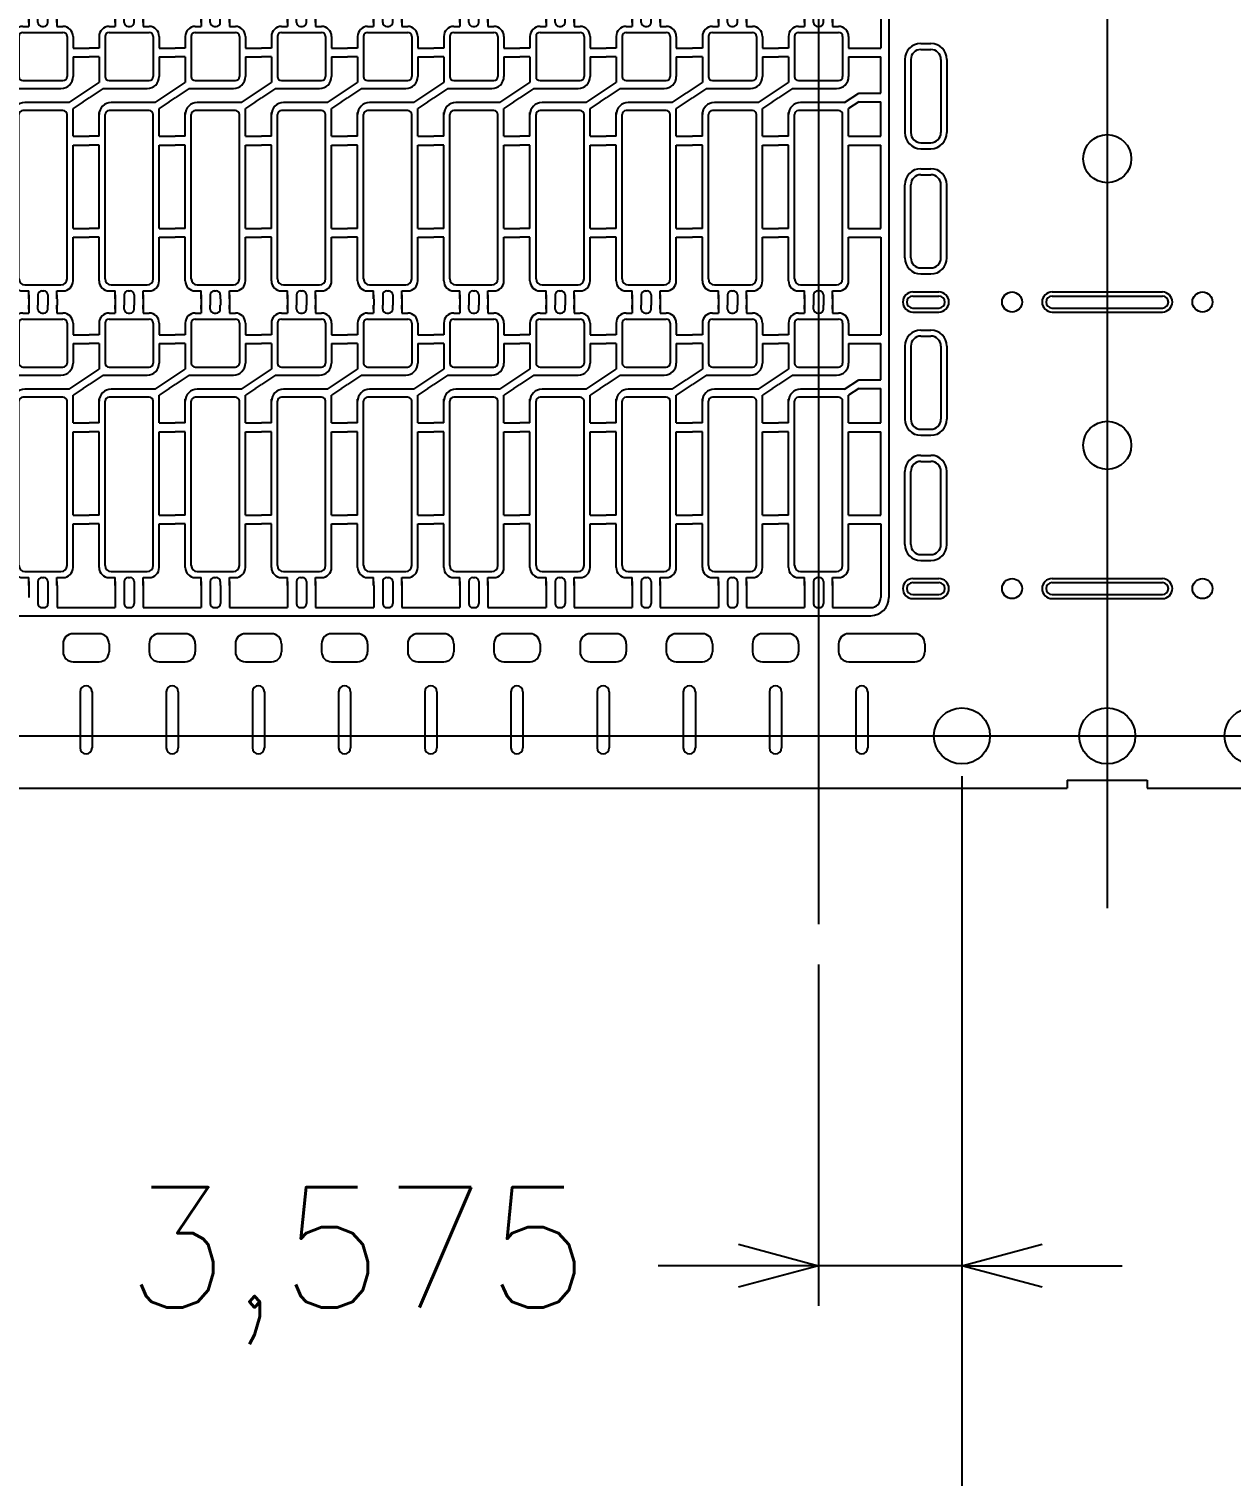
# Model space of a CAD drawing. Header units: millimetres. Extents: x -969 to -640, y 747 to 954.
# Drawn here: x -868.55 to -838.56, y 839.95 to 876.05 of the extents above; entities that cross this region are included whole.
import ezdxf

# ---------------------------------------------------------------- set-up
doc = ezdxf.new("R2010")
doc.units = ezdxf.units.MM
doc.header["$PDMODE"] = 3
doc.header["$PDSIZE"] = -1
doc.linetypes.add('CENTER', pattern=[10.16, 6.35, -1.27, 1.27, -1.27])
doc.linetypes.add('HIDDEN', pattern=[1.905, 1.27, -0.635])
doc.layers.get('DEFPOINTS').update_dxf_attribs({"color": 10})
for name, color, linetype in [('1', 3, 'Continuous'), ('b etching', 1, 'Continuous'), ('CEN', 8, 'CENTER'), ('DIM', 7, 'Continuous'), ('HID', 1, 'HIDDEN')]:
    doc.layers.add(name, color=color, linetype=linetype)
doc.styles.add('SIMPLEX', font='simplex')
doc.styles.get("Standard").update_dxf_attribs({"font": 'txt.shx', "bigfont": 'chineset.shx'})
doc.dimstyles.new('ISO-25', dxfattribs={"dimtxt": 2.5, "dimasz": 2.5, "dimexe": 1.25, "dimexo": 0.625, "dimtad": 1, "dimtxsty": 'Standard', "dimcen": 2.5, "dimadec": 0, "dimazin": 0, "dimtfac": 1, "dimtmove": 0, "dimatfit": 3, "dimfxl": 1, "dimarcsym": 0})

# ---------------------------------------------------------------- blocks, each defined once
blk = doc.blocks.new('_OPEN30')
at = {"color": 0, "linetype": 'ByBlock'}
for p, q in [((-1, 0.268), (0, 0)), ((0, 0), (-1, -0.268)), ((0, 0), (-1, 0))]:
    blk.add_line(p, q, dxfattribs=at)
blk = doc.blocks.new('*D4')
at = {"layer": 'DEFPOINTS', "color": 0, "transparency": 16777216}
for p in [(-899.724, 942.797), (-841.649, 920.116), (-899.724, 858.416)]:
    blk.add_point(p, dxfattribs=at)
at = {"layer": 'DIM', "color": 0, "lineweight": -2, "transparency": 16777216}
for p, q in [((-899.724, 859.416), (-899.724, 943.797)), ((-841.649, 921.116), (-841.649, 943.797)), ((-897.724, 942.797), (-879.615, 942.797)), ((-843.649, 942.797), (-861.758, 942.797))]:
    blk.add_line(p, q, dxfattribs=at)
at = {"layer": 'DIM', "color": 0, "lineweight": -2, "transparency": 16777216, "xscale": 2, "yscale": 2, "zscale": 2, "rotation": 180}
blk.add_blockref('_OPEN30', (-899.724, 942.797), dxfattribs=at)
at = {"layer": 'DIM', "color": 0, "lineweight": -2, "transparency": 16777216, "xscale": 2, "yscale": 2, "zscale": 2}
blk.add_blockref('_OPEN30', (-841.649, 942.797), dxfattribs=at)
at = {"layer": 'DIM', "color": 0, "transparency": 16777216, "insert": (-870.686, 942.797), "char_height": 3, "attachment_point": 5, "style": 'SIMPLEX'}
blk.add_mtext('58,075', dxfattribs=at)
blk = doc.blocks.new('*D5')
at = {"layer": 'DEFPOINTS', "color": 0, "transparency": 16777216}
for p in [(-899.724, 858.416), (-845.274, 858.416), (-845.274, 837.596)]:
    blk.add_point(p, dxfattribs=at)
at = {"layer": 'DIM', "color": 0, "lineweight": -2, "transparency": 16777216}
for p, q in [((-899.724, 857.416), (-899.724, 836.596)), ((-845.274, 857.416), (-845.274, 836.596)), ((-897.724, 837.596), (-879.999, 837.596)), ((-847.274, 837.596), (-864.999, 837.596))]:
    blk.add_line(p, q, dxfattribs=at)
at = {"layer": 'DIM', "color": 0, "lineweight": -2, "transparency": 16777216, "xscale": 2, "yscale": 2, "zscale": 2, "rotation": 180}
blk.add_blockref('_OPEN30', (-899.724, 837.596), dxfattribs=at)
at = {"layer": 'DIM', "color": 0, "lineweight": -2, "transparency": 16777216, "xscale": 2, "yscale": 2, "zscale": 2}
blk.add_blockref('_OPEN30', (-845.274, 837.596), dxfattribs=at)
at = {"layer": 'DIM', "color": 0, "transparency": 16777216, "insert": (-872.499, 837.596), "char_height": 3, "attachment_point": 5, "style": 'SIMPLEX'}
blk.add_mtext('54,45', dxfattribs=at)
blk = doc.blocks.new('*D7')
at = {"layer": 'DEFPOINTS', "color": 0, "transparency": 16777216}
for p in [(-845.274, 858.416), (-838.024, 858.416), (-838.024, 829.732)]:
    blk.add_point(p, dxfattribs=at)
at = {"layer": 'DIM', "color": 0, "lineweight": -2, "transparency": 16777216}
for p, q in [((-845.274, 857.416), (-845.274, 828.732)), ((-838.024, 857.416), (-838.024, 828.732)), ((-843.274, 829.732), (-840.024, 829.732)), ((-838.024, 829.732), (-835.524, 829.732))]:
    blk.add_line(p, q, dxfattribs=at)
at = {"layer": 'DIM', "color": 0, "lineweight": -2, "transparency": 16777216, "xscale": 2, "yscale": 2, "zscale": 2, "rotation": 180}
blk.add_blockref('_OPEN30', (-845.274, 829.732), dxfattribs=at)
at = {"layer": 'DIM', "color": 0, "lineweight": -2, "transparency": 16777216, "xscale": 2, "yscale": 2, "zscale": 2}
blk.add_blockref('_OPEN30', (-838.024, 829.732), dxfattribs=at)
at = {"layer": 'DIM', "color": 0, "transparency": 16777216, "insert": (-829.452, 829.732), "char_height": 3, "attachment_point": 5, "style": 'SIMPLEX'}
blk.add_mtext('7,25', dxfattribs=at)
blk = doc.blocks.new('*D16')
at = {"layer": 'DEFPOINTS', "color": 0, "transparency": 16777216}
for p in [(-845.274, 858.416), (-848.849, 853.716), (-848.849, 845.2)]:
    blk.add_point(p, dxfattribs=at)
at = {"layer": 'DIM', "color": 0, "lineweight": -2, "transparency": 16777216}
for p, q in [((-845.274, 857.416), (-845.274, 844.2)), ((-848.849, 852.716), (-848.849, 844.2)), ((-850.849, 845.2), (-852.849, 845.2)), ((-845.274, 845.2), (-848.849, 845.2)), ((-843.274, 845.2), (-841.274, 845.2))]:
    blk.add_line(p, q, dxfattribs=at)
at = {"layer": 'DIM', "color": 0, "lineweight": -2, "transparency": 16777216, "xscale": 2, "yscale": 2, "zscale": 2}
blk.add_blockref('_OPEN30', (-848.849, 845.2), dxfattribs=at)
at = {"layer": 'DIM', "color": 0, "lineweight": -2, "transparency": 16777216, "xscale": 2, "yscale": 2, "zscale": 2, "rotation": 180}
blk.add_blockref('_OPEN30', (-845.274, 845.2), dxfattribs=at)
at = {"layer": 'DIM', "color": 0, "transparency": 16777216, "insert": (-860.349, 845.2), "char_height": 3, "attachment_point": 5, "style": 'SIMPLEX'}
blk.add_mtext('3,575', dxfattribs=at)
blk = doc.blocks.new('*D33')
at = {"layer": 'DEFPOINTS', "color": 0, "transparency": 16777216}
for p in [(-899.724, 858.416), (-660.174, 858.416), (-899.724, 820.719)]:
    blk.add_point(p, dxfattribs=at)
at = {"layer": 'DIM', "color": 0, "lineweight": -2, "transparency": 16777216}
for p, q in [((-899.724, 857.416), (-899.724, 819.719)), ((-660.174, 857.416), (-660.174, 819.719)), ((-897.724, 820.719), (-788.877, 820.719)), ((-662.174, 820.719), (-771.02, 820.719))]:
    blk.add_line(p, q, dxfattribs=at)
at = {"layer": 'DIM', "color": 0, "lineweight": -2, "transparency": 16777216, "xscale": 2, "yscale": 2, "zscale": 2, "rotation": 180}
blk.add_blockref('_OPEN30', (-899.724, 820.719), dxfattribs=at)
at = {"layer": 'DIM', "color": 0, "lineweight": -2, "transparency": 16777216, "xscale": 2, "yscale": 2, "zscale": 2}
blk.add_blockref('_OPEN30', (-660.174, 820.719), dxfattribs=at)
at = {"layer": 'DIM', "color": 0, "transparency": 16777216, "insert": (-779.949, 820.719), "char_height": 3, "attachment_point": 5, "style": 'SIMPLEX'}
blk.add_mtext('239,55', dxfattribs=at)
blk = doc.blocks.new('e1')
at = {"layer": '1'}
for p, q in [((-947.058, 906.581), (-947.058, 906.481)), ((-947.058, 906.481), (-947.058, 906.581)), ((-947.058, 906.581), (-947.058, 906.381)), ((-946.358, 906.581), (-946.358, 906.481)), ((-946.358, 906.481), (-946.358, 906.581)), ((-946.358, 906.581), (-946.358, 906.381)), ((-946.358, 906.381), (-946.208, 906.381)), ((-947.458, 905.841), (-947.708, 905.841)), ((-947.458, 906.131), (-947.458, 905.841)), ((-945.958, 906.131), (-945.958, 905.841)), ((-945.958, 905.841), (-945.708, 905.841)), ((-947.458, 905.621), (-947.708, 905.621)), ((-947.458, 905.621), (-947.458, 904.981)), ((-945.958, 905.621), (-945.958, 905.131)), ((-945.958, 905.621), (-945.708, 905.621)), ((-947.358, 904.831), (-946.258, 904.831)), ((-946.058, 904.481), (-947.158, 904.481)), ((-947.458, 903.641), (-947.458, 904.231)), ((-945.958, 903.641), (-945.958, 904.331)), ((-947.458, 903.641), (-947.708, 903.641)), ((-945.958, 903.641), (-945.708, 903.641)), ((-947.458, 903.421), (-947.708, 903.421)), ((-947.458, 901.341), (-947.458, 903.421)), ((-945.958, 901.341), (-945.958, 903.421)), ((-945.958, 903.421), (-945.708, 903.421)), ((-947.458, 901.341), (-947.708, 901.341)), ((-947.458, 901.121), (-947.708, 901.121)), ((-947.458, 900.031), (-947.458, 901.121)), ((-945.958, 901.341), (-945.708, 901.341)), ((-945.958, 900.031), (-945.958, 901.121)), ((-945.958, 901.121), (-945.708, 901.121)), ((-947.058, 899.581), (-947.058, 899.781)), ((-947.058, 899.581), (-947.058, 899.681)), ((-947.058, 899.681), (-947.058, 899.581)), ((-946.358, 899.781), (-946.208, 899.781)), ((-946.358, 899.581), (-946.358, 899.781)), ((-946.358, 899.581), (-946.358, 899.681)), ((-946.358, 899.681), (-946.358, 899.581))]:
    blk.add_line(p, q, dxfattribs=at)
at = {"layer": '1', "linetype": 'ByBlock'}
for p, q in [((-946.833, 906.481), (-946.833, 906.581)), ((-946.583, 906.481), (-946.583, 906.581)), ((-947.208, 906.381), (-947.058, 906.381)), ((-946.733, 906.381), (-946.683, 906.381)), ((-947.708, 904.814), (-947.458, 904.981)), ((-947.358, 904.831), (-947.708, 904.597)), ((-946.058, 904.481), (-945.708, 904.714)), ((-945.708, 904.497), (-945.958, 904.331)), ((-947.208, 899.781), (-947.058, 899.781)), ((-946.833, 899.681), (-946.833, 899.581)), ((-946.733, 899.781), (-946.683, 899.781)), ((-946.583, 899.681), (-946.583, 899.581))]:
    blk.add_line(p, q, dxfattribs=at)
at = {"layer": '1'}
for centre, radius, start, end in [((-947.208, 906.131), 0.25, 90, 180), ((-946.208, 906.131), 0.25, 0, 90), ((-946.258, 905.131), 0.3, 270, 0), ((-947.158, 904.181), 0.3, 90, 180), ((-947.208, 900.031), 0.25, 180, 270), ((-946.208, 900.031), 0.25, 270, 0)]:
    blk.add_arc(centre, radius, start, end, dxfattribs=at)
at = {"layer": '1', "linetype": 'ByBlock'}
for centre, start, end in [((-946.733, 906.481), 180, 270), ((-946.683, 906.481), 270, 0), ((-946.733, 899.681), 90, 180), ((-946.683, 899.681), 0, 90)]:
    blk.add_arc(centre, 0.1, start, end, dxfattribs=at)
blk = doc.blocks.new('e2')
at = {"layer": 'b etching', "linetype": 'ByBlock'}
for p, q in [((-947.208, 906.231), (-946.208, 906.231)), ((-947.308, 906.131), (-947.308, 905.131)), ((-946.108, 906.131), (-946.108, 905.131)), ((-947.208, 905.031), (-946.208, 905.031)), ((-947.308, 900.081), (-947.308, 904.181)), ((-946.208, 904.281), (-947.208, 904.281)), ((-946.108, 900.081), (-946.108, 904.181)), ((-947.158, 899.931), (-946.258, 899.931))]:
    blk.add_line(p, q, dxfattribs=at)
for centre, radius, start, end in [((-947.208, 906.131), 0.1, 90, 180), ((-946.208, 906.131), 0.1, 360, 90), ((-947.208, 905.131), 0.1, 180, 270), ((-946.208, 905.131), 0.1, 270, 360), ((-947.208, 904.181), 0.1, 90, 180), ((-946.208, 904.181), 0.1, 0, 90), ((-947.158, 900.081), 0.15, 180, 270), ((-946.258, 900.081), 0.15, 270, 0)]:
    blk.add_arc(centre, radius, start, end, dxfattribs=at)

msp = doc.modelspace()

# ---------------------------------------------------------------- linework, layer by layer
at = {"layer": '1', "linetype": 'ByBlock'}
for p, q in [((-847.2986804, 878.00640189), (-847.2986804, 875.57640189)), ((-867.1986804, 875.57640189), (-867.0486804, 875.57640189)), ((-865.0486804, 875.57640189), (-864.8986804, 875.57640189)), ((-862.8986804, 875.57640189), (-862.7486804, 875.57640189)), ((-860.7486804, 875.57640189), (-860.5986804, 875.57640189)), ((-858.5986804, 875.57640189), (-858.4486804, 875.57640189)), ((-856.4486804, 875.57640189), (-856.2986804, 875.57640189)), ((-854.2986804, 875.57640189), (-854.1486804, 875.57640189)), ((-852.1486804, 875.57640189), (-851.9986804, 875.57640189)), ((-849.9986804, 875.57640189), (-849.8486804, 875.57640189)), ((-847.8486804, 875.57640189), (-847.2986804, 875.57640189)), ((-867.1986804, 875.35640189), (-867.0486804, 875.35640189)), ((-865.0486804, 875.35640189), (-864.8986804, 875.35640189)), ((-862.8986804, 875.35640189), (-862.7486804, 875.35640189)), ((-860.7486804, 875.35640189), (-860.5986804, 875.35640189)), ((-858.5986804, 875.35640189), (-858.4486804, 875.35640189)), ((-856.4486804, 875.35640189), (-856.2986804, 875.35640189)), ((-854.2986804, 875.35640189), (-854.1486804, 875.35640189)), ((-852.1486804, 875.35640189), (-851.9986804, 875.35640189)), ((-849.9986804, 875.35640189), (-849.8486804, 875.35640189)), ((-847.8486804, 875.35640189), (-847.2986804, 875.35640189)), ((-847.2986804, 874.44973522), (-847.2986804, 875.35640189)), ((-867.1986804, 874.44973522), (-867.0486804, 874.54973522)), ((-865.0486804, 874.44973522), (-864.8986804, 874.54973522)), ((-862.8986804, 874.44973522), (-862.7486804, 874.54973522)), ((-860.7486804, 874.44973522), (-860.5986804, 874.54973522)), ((-858.5986804, 874.44973522), (-858.4486804, 874.54973522)), ((-856.4486804, 874.44973522), (-856.2986804, 874.54973522)), ((-854.2986804, 874.44973522), (-854.1486804, 874.54973522)), ((-852.1486804, 874.44973522), (-851.9986804, 874.54973522)), ((-849.9986804, 874.44973522), (-849.8486804, 874.54973522)), ((-847.8486804, 874.44973522), (-847.2986804, 874.44973522)), ((-867.1986804, 874.23306855), (-867.0486804, 874.33306855)), ((-865.0486804, 874.23306855), (-864.8986804, 874.33306855)), ((-862.8986804, 874.23306855), (-862.7486804, 874.33306855)), ((-860.7486804, 874.23306855), (-860.5986804, 874.33306855)), ((-858.5986804, 874.23306855), (-858.4486804, 874.33306855)), ((-856.4486804, 874.23306855), (-856.2986804, 874.33306855)), ((-854.2986804, 874.23306855), (-854.1486804, 874.33306855)), ((-852.1486804, 874.23306855), (-851.9986804, 874.33306855)), ((-849.9986804, 874.23306855), (-849.8486804, 874.33306855)), ((-847.8486804, 874.23306855), (-847.2986804, 874.23306855)), ((-847.2986804, 873.37640189), (-847.2986804, 874.23306855)), ((-867.1986804, 873.37640189), (-867.0486804, 873.37640189)), ((-865.0486804, 873.37640189), (-864.8986804, 873.37640189)), ((-862.8986804, 873.37640189), (-862.7486804, 873.37640189)), ((-860.7486804, 873.37640189), (-860.5986804, 873.37640189)), ((-858.5986804, 873.37640189), (-858.4486804, 873.37640189)), ((-856.4486804, 873.37640189), (-856.2986804, 873.37640189)), ((-854.2986804, 873.37640189), (-854.1486804, 873.37640189)), ((-852.1486804, 873.37640189), (-851.9986804, 873.37640189)), ((-849.9986804, 873.37640189), (-849.8486804, 873.37640189)), ((-847.8486804, 873.37640189), (-847.2986804, 873.37640189)), ((-867.1986804, 873.15640189), (-867.0486804, 873.15640189)), ((-865.0486804, 873.15640189), (-864.8986804, 873.15640189)), ((-862.8986804, 873.15640189), (-862.7486804, 873.15640189)), ((-860.7486804, 873.15640189), (-860.5986804, 873.15640189)), ((-858.5986804, 873.15640189), (-858.4486804, 873.15640189)), ((-856.4486804, 873.15640189), (-856.2986804, 873.15640189)), ((-854.2986804, 873.15640189), (-854.1486804, 873.15640189)), ((-852.1486804, 873.15640189), (-851.9986804, 873.15640189)), ((-849.9986804, 873.15640189), (-849.8486804, 873.15640189)), ((-847.8486804, 873.15640189), (-847.2986804, 873.15640189)), ((-847.2986804, 871.07640189), (-847.2986804, 873.15640189)), ((-867.1986804, 871.07640189), (-867.0486804, 871.07640189)), ((-867.1986804, 870.85640189), (-867.0486804, 870.85640189)), ((-865.0486804, 871.07640189), (-864.8986804, 871.07640189)), ((-865.0486804, 870.85640189), (-864.8986804, 870.85640189)), ((-862.8986804, 871.07640189), (-862.7486804, 871.07640189)), ((-862.8986804, 870.85640189), (-862.7486804, 870.85640189)), ((-860.7486804, 871.07640189), (-860.5986804, 871.07640189)), ((-860.7486804, 870.85640189), (-860.5986804, 870.85640189)), ((-858.5986804, 871.07640189), (-858.4486804, 871.07640189)), ((-858.5986804, 870.85640189), (-858.4486804, 870.85640189)), ((-856.4486804, 871.07640189), (-856.2986804, 871.07640189)), ((-856.4486804, 870.85640189), (-856.2986804, 870.85640189)), ((-854.2986804, 871.07640189), (-854.1486804, 871.07640189)), ((-854.2986804, 870.85640189), (-854.1486804, 870.85640189)), ((-852.1486804, 871.07640189), (-851.9986804, 871.07640189)), ((-852.1486804, 870.85640189), (-851.9986804, 870.85640189)), ((-849.9986804, 871.07640189), (-849.8486804, 871.07640189)), ((-849.9986804, 870.85640189), (-849.8486804, 870.85640189)), ((-847.8486804, 871.07640189), (-847.2986804, 871.07640189)), ((-847.8486804, 870.85640189), (-847.2986804, 870.85640189)), ((-847.2986804, 870.85640189), (-847.2986804, 868.42640189)), ((-868.5486804, 869.31640189), (-868.5486804, 869.16640189)), ((-868.3236804, 869.31640189), (-868.3236804, 869.16640189)), ((-868.0736804, 869.31640189), (-868.0736804, 869.16640189)), ((-867.8486804, 869.31640189), (-867.8486804, 869.16640189)), ((-866.3986804, 869.31640189), (-866.3986804, 869.16640189)), ((-866.1736804, 869.31640189), (-866.1736804, 869.16640189)), ((-865.9236804, 869.31640189), (-865.9236804, 869.16640189)), ((-865.6986804, 869.31640189), (-865.6986804, 869.16640189)), ((-864.2486804, 869.31640189), (-864.2486804, 869.16640189)), ((-864.0236804, 869.31640189), (-864.0236804, 869.16640189)), ((-863.7736804, 869.31640189), (-863.7736804, 869.16640189)), ((-863.5486804, 869.31640189), (-863.5486804, 869.16640189)), ((-862.0986804, 869.31640189), (-862.0986804, 869.16640189)), ((-861.8736804, 869.31640189), (-861.8736804, 869.16640189)), ((-861.6236804, 869.31640189), (-861.6236804, 869.16640189)), ((-861.3986804, 869.31640189), (-861.3986804, 869.16640189)), ((-859.9486804, 869.31640189), (-859.9486804, 869.16640189)), ((-859.7236804, 869.31640189), (-859.7236804, 869.16640189)), ((-859.4736804, 869.31640189), (-859.4736804, 869.16640189)), ((-859.2486804, 869.31640189), (-859.2486804, 869.16640189)), ((-857.7986804, 869.31640189), (-857.7986804, 869.16640189)), ((-857.5736804, 869.31640189), (-857.5736804, 869.16640189)), ((-857.3236804, 869.31640189), (-857.3236804, 869.16640189)), ((-857.0986804, 869.31640189), (-857.0986804, 869.16640189)), ((-855.6486804, 869.31640189), (-855.6486804, 869.16640189)), ((-855.4236804, 869.31640189), (-855.4236804, 869.16640189)), ((-855.1736804, 869.31640189), (-855.1736804, 869.16640189)), ((-854.9486804, 869.31640189), (-854.9486804, 869.16640189)), ((-853.4986804, 869.31640189), (-853.4986804, 869.16640189)), ((-853.2736804, 869.31640189), (-853.2736804, 869.16640189)), ((-853.0236804, 869.31640189), (-853.0236804, 869.16640189)), ((-852.7986804, 869.31640189), (-852.7986804, 869.16640189)), ((-851.3486804, 869.31640189), (-851.3486804, 869.16640189)), ((-851.1236804, 869.31640189), (-851.1236804, 869.16640189)), ((-850.8736804, 869.31640189), (-850.8736804, 869.16640189)), ((-850.6486804, 869.31640189), (-850.6486804, 869.16640189)), ((-849.1986804, 869.31640189), (-849.1986804, 869.16640189)), ((-848.9736804, 869.31640189), (-848.9736804, 869.16640189)), ((-848.7236804, 869.31640189), (-848.7236804, 869.16640189)), ((-848.4986804, 869.31640189), (-848.4986804, 869.16640189)), ((-848.4986804, 869.31640189), (-848.4986804, 869.16640189)), ((-867.1986804, 868.42640189), (-867.0486804, 868.42640189)), ((-865.0486804, 868.42640189), (-864.8986804, 868.42640189)), ((-862.8986804, 868.42640189), (-862.7486804, 868.42640189)), ((-860.7486804, 868.42640189), (-860.5986804, 868.42640189)), ((-858.5986804, 868.42640189), (-858.4486804, 868.42640189)), ((-856.4486804, 868.42640189), (-856.2986804, 868.42640189)), ((-854.2986804, 868.42640189), (-854.1486804, 868.42640189)), ((-852.1486804, 868.42640189), (-851.9986804, 868.42640189)), ((-849.9986804, 868.42640189), (-849.8486804, 868.42640189)), ((-847.8486804, 868.42640189), (-847.2986804, 868.42640189)), ((-867.1986804, 868.20640189), (-867.0486804, 868.20640189)), ((-865.0486804, 868.20640189), (-864.8986804, 868.20640189)), ((-862.8986804, 868.20640189), (-862.7486804, 868.20640189)), ((-860.7486804, 868.20640189), (-860.5986804, 868.20640189)), ((-858.5986804, 868.20640189), (-858.4486804, 868.20640189)), ((-856.4486804, 868.20640189), (-856.2986804, 868.20640189)), ((-854.2986804, 868.20640189), (-854.1486804, 868.20640189)), ((-852.1486804, 868.20640189), (-851.9986804, 868.20640189)), ((-849.9986804, 868.20640189), (-849.8486804, 868.20640189)), ((-847.8486804, 868.20640189), (-847.2986804, 868.20640189)), ((-847.2986804, 867.29973522), (-847.2986804, 868.20640189)), ((-867.1986804, 867.29973522), (-867.0486804, 867.39973522)), ((-867.1986804, 867.08306855), (-867.0486804, 867.18306855)), ((-865.0486804, 867.29973522), (-864.8986804, 867.39973522)), ((-865.0486804, 867.08306855), (-864.8986804, 867.18306855)), ((-862.8986804, 867.29973522), (-862.7486804, 867.39973522)), ((-862.8986804, 867.08306855), (-862.7486804, 867.18306855)), ((-860.7486804, 867.29973522), (-860.5986804, 867.39973522)), ((-860.7486804, 867.08306855), (-860.5986804, 867.18306855)), ((-858.5986804, 867.29973522), (-858.4486804, 867.39973522)), ((-858.5986804, 867.08306855), (-858.4486804, 867.18306855)), ((-856.4486804, 867.29973522), (-856.2986804, 867.39973522)), ((-856.4486804, 867.08306855), (-856.2986804, 867.18306855)), ((-854.2986804, 867.29973522), (-854.1486804, 867.39973522)), ((-854.2986804, 867.08306855), (-854.1486804, 867.18306855)), ((-852.1486804, 867.29973522), (-851.9986804, 867.39973522)), ((-852.1486804, 867.08306855), (-851.9986804, 867.18306855)), ((-849.9986804, 867.29973522), (-849.8486804, 867.39973522)), ((-849.9986804, 867.08306855), (-849.8486804, 867.18306855)), ((-847.8486804, 867.29973522), (-847.2986804, 867.29973522)), ((-847.8486804, 867.08306855), (-847.2986804, 867.08306855)), ((-847.2986804, 866.22640189), (-847.2986804, 867.08306855)), ((-867.1986804, 866.22640189), (-867.0486804, 866.22640189)), ((-865.0486804, 866.22640189), (-864.8986804, 866.22640189)), ((-862.8986804, 866.22640189), (-862.7486804, 866.22640189)), ((-860.7486804, 866.22640189), (-860.5986804, 866.22640189)), ((-858.5986804, 866.22640189), (-858.4486804, 866.22640189)), ((-856.4486804, 866.22640189), (-856.2986804, 866.22640189)), ((-854.2986804, 866.22640189), (-854.1486804, 866.22640189)), ((-852.1486804, 866.22640189), (-851.9986804, 866.22640189)), ((-849.9986804, 866.22640189), (-849.8486804, 866.22640189)), ((-847.8486804, 866.22640189), (-847.2986804, 866.22640189)), ((-867.1986804, 866.00640189), (-867.0486804, 866.00640189)), ((-865.0486804, 866.00640189), (-864.8986804, 866.00640189)), ((-862.8986804, 866.00640189), (-862.7486804, 866.00640189)), ((-860.7486804, 866.00640189), (-860.5986804, 866.00640189)), ((-858.5986804, 866.00640189), (-858.4486804, 866.00640189)), ((-856.4486804, 866.00640189), (-856.2986804, 866.00640189)), ((-854.2986804, 866.00640189), (-854.1486804, 866.00640189)), ((-852.1486804, 866.00640189), (-851.9986804, 866.00640189)), ((-849.9986804, 866.00640189), (-849.8486804, 866.00640189)), ((-847.8486804, 866.00640189), (-847.2986804, 866.00640189)), ((-847.2986804, 863.92640189), (-847.2986804, 866.00640189)), ((-867.1986804, 863.92640189), (-867.0486804, 863.92640189)), ((-865.0486804, 863.92640189), (-864.8986804, 863.92640189)), ((-862.8986804, 863.92640189), (-862.7486804, 863.92640189)), ((-860.7486804, 863.92640189), (-860.5986804, 863.92640189)), ((-858.5986804, 863.92640189), (-858.4486804, 863.92640189)), ((-856.4486804, 863.92640189), (-856.2986804, 863.92640189)), ((-854.2986804, 863.92640189), (-854.1486804, 863.92640189)), ((-852.1486804, 863.92640189), (-851.9986804, 863.92640189)), ((-849.9986804, 863.92640189), (-849.8486804, 863.92640189)), ((-847.8486804, 863.92640189), (-847.2986804, 863.92640189)), ((-867.1986804, 863.70640189), (-867.0486804, 863.70640189)), ((-865.0486804, 863.70640189), (-864.8986804, 863.70640189)), ((-862.8986804, 863.70640189), (-862.7486804, 863.70640189)), ((-860.7486804, 863.70640189), (-860.5986804, 863.70640189)), ((-858.5986804, 863.70640189), (-858.4486804, 863.70640189)), ((-856.4486804, 863.70640189), (-856.2986804, 863.70640189)), ((-854.2986804, 863.70640189), (-854.1486804, 863.70640189)), ((-852.1486804, 863.70640189), (-851.9986804, 863.70640189)), ((-849.9986804, 863.70640189), (-849.8486804, 863.70640189)), ((-847.8486804, 863.70640189), (-847.2986804, 863.70640189)), ((-847.2986804, 863.70640189), (-847.2986804, 861.86640189)), ((-868.5486804, 862.16640189), (-868.5486804, 861.86640189)), ((-868.3236804, 862.16640189), (-868.3236804, 861.71640189)), ((-868.3236804, 862.16640189), (-868.3236804, 861.86640189)), ((-868.0736804, 862.16640189), (-868.0736804, 861.71640189)), ((-868.0736804, 862.16640189), (-868.0736804, 861.86640189)), ((-867.8486804, 862.16640189), (-867.8486804, 861.61640189)), ((-867.8486804, 862.16640189), (-867.8486804, 861.86640189)), ((-866.3986804, 862.16640189), (-866.3986804, 861.61640189)), ((-866.3986804, 862.16640189), (-866.3986804, 861.86640189)), ((-866.1736804, 862.16640189), (-866.1736804, 861.71640189)), ((-866.1736804, 862.16640189), (-866.1736804, 861.86640189)), ((-865.9236804, 862.16640189), (-865.9236804, 861.71640189)), ((-865.9236804, 862.16640189), (-865.9236804, 861.86640189)), ((-865.6986804, 862.16640189), (-865.6986804, 861.61640189)), ((-865.6986804, 862.16640189), (-865.6986804, 861.86640189)), ((-864.2486804, 862.16640189), (-864.2486804, 861.61640189)), ((-864.2486804, 862.16640189), (-864.2486804, 861.86640189)), ((-864.0236804, 862.16640189), (-864.0236804, 861.71640189)), ((-864.0236804, 862.16640189), (-864.0236804, 861.86640189)), ((-863.7736804, 862.16640189), (-863.7736804, 861.71640189)), ((-863.7736804, 862.16640189), (-863.7736804, 861.86640189)), ((-863.5486804, 862.16640189), (-863.5486804, 861.61640189)), ((-863.5486804, 862.16640189), (-863.5486804, 861.86640189)), ((-862.0986804, 862.16640189), (-862.0986804, 861.61640189)), ((-862.0986804, 862.16640189), (-862.0986804, 861.86640189)), ((-861.8736804, 862.16640189), (-861.8736804, 861.71640189)), ((-861.8736804, 862.16640189), (-861.8736804, 861.86640189)), ((-861.6236804, 862.16640189), (-861.6236804, 861.71640189)), ((-861.6236804, 862.16640189), (-861.6236804, 861.86640189)), ((-861.3986804, 862.16640189), (-861.3986804, 861.61640189)), ((-861.3986804, 862.16640189), (-861.3986804, 861.86640189)), ((-859.9486804, 862.16640189), (-859.9486804, 861.61640189)), ((-859.9486804, 862.16640189), (-859.9486804, 861.86640189)), ((-859.7236804, 862.16640189), (-859.7236804, 861.71640189)), ((-859.7236804, 862.16640189), (-859.7236804, 861.86640189)), ((-859.4736804, 862.16640189), (-859.4736804, 861.71640189)), ((-859.4736804, 862.16640189), (-859.4736804, 861.86640189)), ((-859.2486804, 862.16640189), (-859.2486804, 861.61640189)), ((-859.2486804, 862.16640189), (-859.2486804, 861.86640189)), ((-857.7986804, 862.16640189), (-857.7986804, 861.61640189)), ((-857.7986804, 862.16640189), (-857.7986804, 861.86640189)), ((-857.5736804, 862.16640189), (-857.5736804, 861.71640189)), ((-857.5736804, 862.16640189), (-857.5736804, 861.86640189)), ((-857.3236804, 862.16640189), (-857.3236804, 861.71640189)), ((-857.3236804, 862.16640189), (-857.3236804, 861.86640189)), ((-857.0986804, 862.16640189), (-857.0986804, 861.61640189)), ((-857.0986804, 862.16640189), (-857.0986804, 861.86640189)), ((-855.6486804, 862.16640189), (-855.6486804, 861.61640189)), ((-855.6486804, 862.16640189), (-855.6486804, 861.86640189)), ((-855.4236804, 862.16640189), (-855.4236804, 861.71640189)), ((-855.4236804, 862.16640189), (-855.4236804, 861.86640189)), ((-855.1736804, 862.16640189), (-855.1736804, 861.71640189)), ((-855.1736804, 862.16640189), (-855.1736804, 861.86640189)), ((-854.9486804, 862.16640189), (-854.9486804, 861.61640189)), ((-854.9486804, 862.16640189), (-854.9486804, 861.86640189)), ((-853.4986804, 862.16640189), (-853.4986804, 861.61640189)), ((-853.4986804, 862.16640189), (-853.4986804, 861.86640189)), ((-853.2736804, 862.16640189), (-853.2736804, 861.71640189)), ((-853.2736804, 862.16640189), (-853.2736804, 861.86640189)), ((-853.0236804, 862.16640189), (-853.0236804, 861.71640189)), ((-853.0236804, 862.16640189), (-853.0236804, 861.86640189)), ((-852.7986804, 862.16640189), (-852.7986804, 861.61640189)), ((-852.7986804, 862.16640189), (-852.7986804, 861.86640189)), ((-851.3486804, 862.16640189), (-851.3486804, 861.61640189)), ((-851.3486804, 862.16640189), (-851.3486804, 861.86640189)), ((-851.1236804, 862.16640189), (-851.1236804, 861.71640189)), ((-851.1236804, 862.16640189), (-851.1236804, 861.86640189)), ((-850.8736804, 862.16640189), (-850.8736804, 861.71640189)), ((-850.8736804, 862.16640189), (-850.8736804, 861.86640189)), ((-850.6486804, 862.16640189), (-850.6486804, 861.61640189)), ((-850.6486804, 862.16640189), (-850.6486804, 861.86640189)), ((-849.1986804, 862.16640189), (-849.1986804, 861.61640189)), ((-849.1986804, 862.16640189), (-849.1986804, 861.86640189)), ((-848.9736804, 862.16640189), (-848.9736804, 861.71640189)), ((-848.9736804, 862.16640189), (-848.9736804, 861.86640189)), ((-848.7236804, 862.16640189), (-848.7236804, 861.71640189)), ((-848.7236804, 862.16640189), (-848.7236804, 861.86640189)), ((-848.4986804, 862.16640189), (-848.4986804, 861.61640189)), ((-848.4986804, 862.16640189), (-848.4986804, 861.86640189)), ((-868.2236804, 861.61640189), (-868.1736804, 861.61640189)), ((-867.8486804, 861.61640189), (-866.3986804, 861.61640189)), ((-866.0736804, 861.61640189), (-866.0236804, 861.61640189)), ((-865.6986804, 861.61640189), (-864.2486804, 861.61640189)), ((-863.9236804, 861.61640189), (-863.8736804, 861.61640189)), ((-863.5486804, 861.61640189), (-862.0986804, 861.61640189)), ((-861.7736804, 861.61640189), (-861.7236804, 861.61640189)), ((-861.3986804, 861.61640189), (-859.9486804, 861.61640189)), ((-859.6236804, 861.61640189), (-859.5736804, 861.61640189)), ((-859.2486804, 861.61640189), (-857.7986804, 861.61640189)), ((-857.4736804, 861.61640189), (-857.4236804, 861.61640189)), ((-857.0986804, 861.61640189), (-855.6486804, 861.61640189)), ((-855.3236804, 861.61640189), (-855.2736804, 861.61640189)), ((-854.9486804, 861.61640189), (-853.4986804, 861.61640189)), ((-853.1736804, 861.61640189), (-853.1236804, 861.61640189)), ((-852.7986804, 861.61640189), (-851.3486804, 861.61640189)), ((-851.0236804, 861.61640189), (-850.9736804, 861.61640189)), ((-850.6486804, 861.61640189), (-849.1986804, 861.61640189)), ((-848.8736804, 861.61640189), (-848.8236804, 861.61640189)), ((-848.4986804, 861.61640189), (-847.5486804, 861.61640189)), ((-867.6986804, 860.71640189), (-867.6986804, 860.51640189)), ((-866.7986804, 860.96640189), (-867.4486804, 860.96640189)), ((-866.5486804, 860.71640189), (-866.5486804, 860.51640189)), ((-865.5486804, 860.71640189), (-865.5486804, 860.51640189)), ((-864.6486804, 860.96640189), (-865.2986804, 860.96640189)), ((-864.3986804, 860.71640189), (-864.3986804, 860.51640189)), ((-863.3986804, 860.71640189), (-863.3986804, 860.51640189)), ((-862.4986804, 860.96640189), (-863.1486804, 860.96640189)), ((-862.2486804, 860.71640189), (-862.2486804, 860.51640189)), ((-861.2486804, 860.71640189), (-861.2486804, 860.51640189)), ((-860.3486804, 860.96640189), (-860.9986804, 860.96640189)), ((-860.0986804, 860.71640189), (-860.0986804, 860.51640189)), ((-859.0986804, 860.71640189), (-859.0986804, 860.51640189)), ((-858.1986804, 860.96640189), (-858.8486804, 860.96640189)), ((-857.9486804, 860.71640189), (-857.9486804, 860.51640189)), ((-856.9486804, 860.71640189), (-856.9486804, 860.51640189)), ((-856.0486804, 860.96640189), (-856.6986804, 860.96640189)), ((-855.7986804, 860.71640189), (-855.7986804, 860.51640189)), ((-854.7986804, 860.71640189), (-854.7986804, 860.51640189)), ((-853.8986804, 860.96640189), (-854.5486804, 860.96640189)), ((-853.6486804, 860.71640189), (-853.6486804, 860.51640189)), ((-852.6486804, 860.71640189), (-852.6486804, 860.51640189)), ((-851.7486804, 860.96640189), (-852.3986804, 860.96640189)), ((-851.4986804, 860.71640189), (-851.4986804, 860.51640189)), ((-850.4986804, 860.71640189), (-850.4986804, 860.51640189)), ((-849.5986804, 860.96640189), (-850.2486804, 860.96640189)), ((-849.3486804, 860.71640189), (-849.3486804, 860.51640189)), ((-848.3486804, 860.71640189), (-848.3486804, 860.51640189)), ((-846.4486804, 860.96640189), (-848.0986804, 860.96640189)), ((-846.1986804, 860.71640189), (-846.1986804, 860.51640189)), ((-872.4986804, 857.11640189), (-842.6486804, 857.11640189)), ((-840.6486804, 857.11640189), (-810.7986804, 857.11640189))]:
    msp.add_line(p, q, dxfattribs=at)
at = {"layer": '1'}
for p, q in [((-846.2986804, 875.54140189), (-846.0486804, 875.54140189)), ((-846.5486804, 875.29140189), (-846.5486804, 873.46640189)), ((-845.7986804, 875.29140189), (-845.7986804, 873.46640189)), ((-846.2986804, 873.21640189), (-846.0486804, 873.21640189)), ((-846.2986804, 872.41640189), (-846.0486804, 872.41640189)), ((-846.5486804, 870.34140189), (-846.5486804, 872.16640189)), ((-845.7986804, 870.34140189), (-845.7986804, 872.16640189)), ((-846.2986804, 870.09140189), (-846.0486804, 870.09140189)), ((-846.4986804, 869.39140189), (-845.8486804, 869.39140189)), ((-846.4986804, 869.39140189), (-845.8486804, 869.39140189)), ((-843.0236804, 869.39140189), (-840.2736804, 869.39140189)), ((-841.1486804, 869.39140189), (-840.2736804, 869.39140189)), ((-846.4986804, 869.09140189), (-845.8486804, 869.09140189)), ((-846.4986804, 869.09140189), (-845.8486804, 869.09140189)), ((-843.0236804, 869.09140189), (-840.2736804, 869.09140189)), ((-841.1486804, 869.09140189), (-840.2736804, 869.09140189)), ((-846.2986804, 868.39140189), (-846.0486804, 868.39140189)), ((-846.5486804, 868.14140189), (-846.5486804, 866.31640189)), ((-845.7986804, 868.14140189), (-845.7986804, 866.31640189)), ((-846.2986804, 866.06640189), (-846.0486804, 866.06640189)), ((-846.5486804, 863.19140189), (-846.5486804, 865.01640189)), ((-846.2986804, 865.26640189), (-846.0486804, 865.26640189)), ((-845.7986804, 863.19140189), (-845.7986804, 865.01640189)), ((-846.2986804, 862.94140189), (-846.0486804, 862.94140189)), ((-846.4986804, 862.24140189), (-845.8486804, 862.24140189)), ((-846.4986804, 862.24140189), (-845.8486804, 862.24140189)), ((-843.0236804, 862.24140189), (-840.2736804, 862.24140189)), ((-841.1486804, 862.24140189), (-840.2736804, 862.24140189)), ((-846.4986804, 861.94140189), (-845.8486804, 861.94140189)), ((-846.4986804, 861.94140189), (-845.8486804, 861.94140189)), ((-843.0236804, 861.94140189), (-840.2736804, 861.94140189)), ((-841.1486804, 861.94140189), (-840.2736804, 861.94140189)), ((-867.4486804, 860.26640189), (-866.7986804, 860.26640189)), ((-865.2986804, 860.26640189), (-864.6486804, 860.26640189)), ((-863.1486804, 860.26640189), (-862.4986804, 860.26640189)), ((-860.9986804, 860.26640189), (-860.3486804, 860.26640189)), ((-858.8486804, 860.26640189), (-858.1986804, 860.26640189)), ((-856.6986804, 860.26640189), (-856.0486804, 860.26640189)), ((-854.5486804, 860.26640189), (-853.8986804, 860.26640189)), ((-852.3986804, 860.26640189), (-851.7486804, 860.26640189)), ((-850.2486804, 860.26640189), (-849.5986804, 860.26640189)), ((-848.0986804, 860.26640189), (-846.4486804, 860.26640189)), ((-867.2736804, 859.51640189), (-867.2736804, 858.11640189)), ((-867.2736804, 859.51640189), (-867.2736804, 858.11640189)), ((-866.9736804, 859.51640189), (-866.9736804, 858.11640189)), ((-866.9736804, 859.51640189), (-866.9736804, 858.11640189)), ((-865.1236804, 859.51640189), (-865.1236804, 858.11640189)), ((-865.1236804, 859.51640189), (-865.1236804, 858.11640189)), ((-864.8236804, 859.51640189), (-864.8236804, 858.11640189)), ((-864.8236804, 859.51640189), (-864.8236804, 858.11640189)), ((-862.9736804, 859.51640189), (-862.9736804, 858.11640189)), ((-862.9736804, 859.51640189), (-862.9736804, 858.11640189)), ((-862.6736804, 859.51640189), (-862.6736804, 858.11640189)), ((-862.6736804, 859.51640189), (-862.6736804, 858.11640189)), ((-860.8236804, 859.51640189), (-860.8236804, 858.11640189)), ((-860.8236804, 859.51640189), (-860.8236804, 858.11640189)), ((-860.5236804, 859.51640189), (-860.5236804, 858.11640189)), ((-860.5236804, 859.51640189), (-860.5236804, 858.11640189)), ((-858.6736804, 859.51640189), (-858.6736804, 858.11640189)), ((-858.6736804, 859.51640189), (-858.6736804, 858.11640189)), ((-858.3736804, 859.51640189), (-858.3736804, 858.11640189)), ((-858.3736804, 859.51640189), (-858.3736804, 858.11640189)), ((-856.5236804, 859.51640189), (-856.5236804, 858.11640189)), ((-856.5236804, 859.51640189), (-856.5236804, 858.11640189)), ((-856.2236804, 859.51640189), (-856.2236804, 858.11640189)), ((-856.2236804, 859.51640189), (-856.2236804, 858.11640189)), ((-854.3736804, 859.51640189), (-854.3736804, 858.11640189)), ((-854.3736804, 859.51640189), (-854.3736804, 858.11640189)), ((-854.0736804, 859.51640189), (-854.0736804, 858.11640189)), ((-854.0736804, 859.51640189), (-854.0736804, 858.11640189)), ((-852.2236804, 859.51640189), (-852.2236804, 858.11640189)), ((-852.2236804, 859.51640189), (-852.2236804, 858.11640189)), ((-851.9236804, 859.51640189), (-851.9236804, 858.11640189)), ((-851.9236804, 859.51640189), (-851.9236804, 858.11640189)), ((-850.0736804, 859.51640189), (-850.0736804, 858.11640189)), ((-850.0736804, 859.51640189), (-850.0736804, 858.11640189)), ((-849.7736804, 859.51640189), (-849.7736804, 858.11640189)), ((-849.7736804, 859.51640189), (-849.7736804, 858.11640189)), ((-847.9236804, 859.51640189), (-847.9236804, 858.11640189)), ((-847.9236804, 859.51640189), (-847.9236804, 858.11640189)), ((-847.6236804, 859.51640189), (-847.6236804, 858.11640189)), ((-847.6236804, 859.51640189), (-847.6236804, 858.11640189)), ((-842.6486804, 857.31640189), (-841.6486804, 857.31640189)), ((-842.6486804, 857.31640189), (-842.6486804, 857.11640189)), ((-841.6486804, 857.31640189), (-840.6486804, 857.31640189)), ((-840.6486804, 857.31640189), (-840.6486804, 857.11640189))]:
    msp.add_line(p, q, dxfattribs=at)
for centre, radius in [((-841.6486804, 872.81640189), 0.6), ((-844.0236804, 869.24140189), 0.25), ((-839.2736804, 869.24140189), 0.25), ((-841.6486804, 865.66640189), 0.6), ((-844.0236804, 862.09140189), 0.25), ((-839.2736804, 862.09140189), 0.25), ((-845.2736804, 858.41640189), 0.7), ((-841.6486804, 858.41640189), 0.7), ((-838.0236804, 858.41640189), 0.7)]:
    msp.add_circle(centre, radius, dxfattribs=at)
for centre, radius, start, end in [((-846.2986804, 875.29140189), 0.25, 90, 180), ((-846.0486804, 875.29140189), 0.25, 0, 90), ((-846.2986804, 873.46640189), 0.25, 180, 270), ((-846.0486804, 873.46640189), 0.25, 270, 0), ((-846.2986804, 872.16640189), 0.25, 90, 180), ((-846.0486804, 872.16640189), 0.25, 360, 90), ((-846.2986804, 870.34140189), 0.25, 180, 270), ((-846.0486804, 870.34140189), 0.25, 270, 360), ((-846.4986804, 869.24140189), 0.15, 90, 270), ((-846.4986804, 869.24140189), 0.15, 90, 270), ((-845.8486804, 869.24140189), 0.15, 270, 90), ((-845.8486804, 869.24140189), 0.15, 270, 90), ((-843.0236804, 869.24140189), 0.15, 90, 270), ((-843.0236804, 869.24140189), 0.15, 90, 270), ((-840.2736804, 869.24140189), 0.15, 270, 90), ((-840.2736804, 869.24140189), 0.15, 270, 90), ((-846.2986804, 868.14140189), 0.25, 90, 180), ((-846.0486804, 868.14140189), 0.25, 0, 90), ((-846.2986804, 866.31640189), 0.25, 180, 270), ((-846.0486804, 866.31640189), 0.25, 270, 0), ((-846.2986804, 865.01640189), 0.25, 90, 180), ((-846.0486804, 865.01640189), 0.25, 360, 90), ((-846.2986804, 863.19140189), 0.25, 180, 270), ((-846.0486804, 863.19140189), 0.25, 270, 360), ((-846.4986804, 862.09140189), 0.15, 90, 270), ((-846.4986804, 862.09140189), 0.15, 90, 270), ((-845.8486804, 862.09140189), 0.15, 270, 90), ((-845.8486804, 862.09140189), 0.15, 270, 90), ((-843.0236804, 862.09140189), 0.15, 90, 270), ((-843.0236804, 862.09140189), 0.15, 90, 270), ((-840.2736804, 862.09140189), 0.15, 270, 90), ((-840.2736804, 862.09140189), 0.15, 270, 90), ((-867.1236804, 859.51640189), 0.15, 0, 180), ((-867.1236804, 859.51640189), 0.15, 0, 180), ((-864.9736804, 859.51640189), 0.15, 0, 180), ((-864.9736804, 859.51640189), 0.15, 0, 180), ((-862.8236804, 859.51640189), 0.15, 0, 180), ((-862.8236804, 859.51640189), 0.15, 0, 180), ((-860.6736804, 859.51640189), 0.15, 0, 180), ((-860.6736804, 859.51640189), 0.15, 0, 180), ((-858.5236804, 859.51640189), 0.15, 0, 180), ((-858.5236804, 859.51640189), 0.15, 0, 180), ((-856.3736804, 859.51640189), 0.15, 0, 180), ((-856.3736804, 859.51640189), 0.15, 0, 180), ((-854.2236804, 859.51640189), 0.15, 0, 180), ((-854.2236804, 859.51640189), 0.15, 0, 180), ((-852.0736804, 859.51640189), 0.15, 0, 180), ((-852.0736804, 859.51640189), 0.15, 0, 180), ((-849.9236804, 859.51640189), 0.15, 0, 180), ((-849.9236804, 859.51640189), 0.15, 0, 180), ((-847.7736804, 859.51640189), 0.15, 0, 180), ((-847.7736804, 859.51640189), 0.15, 0, 180), ((-867.1236804, 858.11640189), 0.15, 180, 0), ((-867.1236804, 858.11640189), 0.15, 180, 0), ((-864.9736804, 858.11640189), 0.15, 180, 0), ((-864.9736804, 858.11640189), 0.15, 180, 0), ((-862.8236804, 858.11640189), 0.15, 180, 0), ((-862.8236804, 858.11640189), 0.15, 180, 0), ((-860.6736804, 858.11640189), 0.15, 180, 0), ((-860.6736804, 858.11640189), 0.15, 180, 0), ((-858.5236804, 858.11640189), 0.15, 180, 0), ((-858.5236804, 858.11640189), 0.15, 180, 0), ((-856.3736804, 858.11640189), 0.15, 180, 0), ((-856.3736804, 858.11640189), 0.15, 180, 0), ((-854.2236804, 858.11640189), 0.15, 180, 0), ((-854.2236804, 858.11640189), 0.15, 180, 0), ((-852.0736804, 858.11640189), 0.15, 180, 0), ((-852.0736804, 858.11640189), 0.15, 180, 0), ((-849.9236804, 858.11640189), 0.15, 180, 0), ((-849.9236804, 858.11640189), 0.15, 180, 0), ((-847.7736804, 858.11640189), 0.15, 180, 0), ((-847.7736804, 858.11640189), 0.15, 180, 0)]:
    msp.add_arc(centre, radius, start, end, dxfattribs=at)
at = {"layer": '1', "linetype": 'ByBlock'}
for centre, radius, start, end in [((-847.5486804, 861.86640189), 0.25, 270, 0), ((-868.2236804, 861.71640189), 0.1, 180, 270), ((-868.1736804, 861.71640189), 0.1, 270, 0), ((-866.0736804, 861.71640189), 0.1, 180, 270), ((-866.0236804, 861.71640189), 0.1, 270, 0), ((-863.9236804, 861.71640189), 0.1, 180, 270), ((-863.8736804, 861.71640189), 0.1, 270, 0), ((-861.7736804, 861.71640189), 0.1, 180, 270), ((-861.7236804, 861.71640189), 0.1, 270, 0), ((-859.6236804, 861.71640189), 0.1, 180, 270), ((-859.5736804, 861.71640189), 0.1, 270, 0), ((-857.4736804, 861.71640189), 0.1, 180, 270), ((-857.4236804, 861.71640189), 0.1, 270, 0), ((-855.3236804, 861.71640189), 0.1, 180, 270), ((-855.2736804, 861.71640189), 0.1, 270, 0), ((-853.1736804, 861.71640189), 0.1, 180, 270), ((-853.1236804, 861.71640189), 0.1, 270, 0), ((-851.0236804, 861.71640189), 0.1, 180, 270), ((-850.9736804, 861.71640189), 0.1, 270, 0), ((-848.8736804, 861.71640189), 0.1, 180, 270), ((-848.8236804, 861.71640189), 0.1, 270, 0), ((-867.4486804, 860.71640189), 0.25, 90, 180), ((-866.7986804, 860.71640189), 0.25, 360, 90), ((-865.2986804, 860.71640189), 0.25, 90, 180), ((-864.6486804, 860.71640189), 0.25, 360, 90), ((-863.1486804, 860.71640189), 0.25, 90, 180), ((-862.4986804, 860.71640189), 0.25, 360, 90), ((-860.9986804, 860.71640189), 0.25, 90, 180), ((-860.3486804, 860.71640189), 0.25, 360, 90), ((-858.8486804, 860.71640189), 0.25, 90, 180), ((-858.1986804, 860.71640189), 0.25, 360, 90), ((-856.6986804, 860.71640189), 0.25, 90, 180), ((-856.0486804, 860.71640189), 0.25, 360, 90), ((-854.5486804, 860.71640189), 0.25, 90, 180), ((-853.8986804, 860.71640189), 0.25, 360, 90), ((-852.3986804, 860.71640189), 0.25, 90, 180), ((-851.7486804, 860.71640189), 0.25, 360, 90), ((-850.2486804, 860.71640189), 0.25, 90, 180), ((-849.5986804, 860.71640189), 0.25, 360, 90), ((-848.0986804, 860.71640189), 0.25, 90, 180), ((-846.4486804, 860.71640189), 0.25, 360, 90), ((-867.4486804, 860.51640189), 0.25, 180, 270), ((-866.7986804, 860.51640189), 0.25, 270, 360), ((-865.2986804, 860.51640189), 0.25, 180, 270), ((-864.6486804, 860.51640189), 0.25, 270, 360), ((-863.1486804, 860.51640189), 0.25, 180, 270), ((-862.4986804, 860.51640189), 0.25, 270, 360), ((-860.9986804, 860.51640189), 0.25, 180, 270), ((-860.3486804, 860.51640189), 0.25, 270, 360), ((-858.8486804, 860.51640189), 0.25, 180, 270), ((-858.1986804, 860.51640189), 0.25, 270, 360), ((-856.6986804, 860.51640189), 0.25, 180, 270), ((-856.0486804, 860.51640189), 0.25, 270, 360), ((-854.5486804, 860.51640189), 0.25, 180, 270), ((-853.8986804, 860.51640189), 0.25, 270, 360), ((-852.3986804, 860.51640189), 0.25, 180, 270), ((-851.7486804, 860.51640189), 0.25, 270, 360), ((-850.2486804, 860.51640189), 0.25, 180, 270), ((-849.5986804, 860.51640189), 0.25, 270, 360), ((-848.0986804, 860.51640189), 0.25, 180, 270), ((-846.4486804, 860.51640189), 0.25, 270, 360)]:
    msp.add_arc(centre, radius, start, end, dxfattribs=at)
at = {"layer": 'CEN', "linetype": 'ByBlock'}
for p, q in [((-848.8486804, 920.51640189), (-848.8486804, 853.71640189)), ((-841.6486804, 920.11640189), (-841.6486804, 854.11640189)), ((-904.7736804, 858.41640189), (-656.1236804, 858.41640189))]:
    msp.add_line(p, q, dxfattribs=at)
at = {"layer": 'HID', "linetype": 'ByBlock'}
for p, q in [((-847.0986804, 912.36640189), (-847.0986804, 861.86640189)), ((-846.2986804, 875.69140189), (-846.0486804, 875.69140189)), ((-846.6986804, 875.29140189), (-846.6986804, 873.46640189)), ((-845.6486804, 875.29140189), (-845.6486804, 873.46640189)), ((-846.2986804, 873.06640189), (-846.0486804, 873.06640189)), ((-846.2986804, 872.56640189), (-846.0486804, 872.56640189)), ((-846.6986804, 870.34140189), (-846.6986804, 872.16640189)), ((-845.6486804, 870.34140189), (-845.6486804, 872.16640189)), ((-846.2986804, 869.94140189), (-846.0486804, 869.94140189)), ((-846.4986804, 869.49140189), (-845.8486804, 869.49140189)), ((-843.0236804, 869.49140189), (-840.2736804, 869.49140189)), ((-846.4986804, 868.99140189), (-845.8486804, 868.99140189)), ((-843.0236804, 868.99140189), (-840.2736804, 868.99140189)), ((-846.2986804, 868.54140189), (-846.0486804, 868.54140189)), ((-846.6986804, 868.14140189), (-846.6986804, 866.31640189)), ((-845.6486804, 868.14140189), (-845.6486804, 866.31640189)), ((-846.2986804, 865.91640189), (-846.0486804, 865.91640189)), ((-846.2986804, 865.41640189), (-846.0486804, 865.41640189)), ((-846.6986804, 863.19140189), (-846.6986804, 865.01640189)), ((-845.6486804, 863.19140189), (-845.6486804, 865.01640189)), ((-846.2986804, 862.79140189), (-846.0486804, 862.79140189)), ((-846.4986804, 862.34140189), (-845.8486804, 862.34140189)), ((-843.0236804, 862.34140189), (-840.2736804, 862.34140189)), ((-846.4986804, 861.84140189), (-845.8486804, 861.84140189)), ((-843.0236804, 861.84140189), (-840.2736804, 861.84140189)), ((-897.4486804, 861.41640189), (-847.5486804, 861.41640189))]:
    msp.add_line(p, q, dxfattribs=at)
for centre, radius, start, end in [((-846.2986804, 875.29140189), 0.4, 90, 180), ((-846.0486804, 875.29140189), 0.4, 0, 90), ((-846.2986804, 873.46640189), 0.4, 180, 270), ((-846.0486804, 873.46640189), 0.4, 270, 0), ((-846.2986804, 872.16640189), 0.4, 90, 180), ((-846.0486804, 872.16640189), 0.4, 360, 90), ((-846.2986804, 870.34140189), 0.4, 180, 270), ((-846.0486804, 870.34140189), 0.4, 270, 360), ((-846.4986804, 869.24140189), 0.25, 90, 270), ((-845.8486804, 869.24140189), 0.25, 270, 90), ((-843.0236804, 869.24140189), 0.25, 90, 270), ((-840.2736804, 869.24140189), 0.25, 270, 90), ((-846.2986804, 868.14140189), 0.4, 90, 180), ((-846.0486804, 868.14140189), 0.4, 0, 90), ((-846.2986804, 866.31640189), 0.4, 180, 270), ((-846.0486804, 866.31640189), 0.4, 270, 0), ((-846.2986804, 865.01640189), 0.4, 90, 180), ((-846.0486804, 865.01640189), 0.4, 360, 90), ((-846.2986804, 863.19140189), 0.4, 180, 270), ((-846.0486804, 863.19140189), 0.4, 270, 360), ((-846.4986804, 862.09140189), 0.25, 90, 270), ((-845.8486804, 862.09140189), 0.25, 270, 90), ((-843.0236804, 862.09140189), 0.25, 90, 270), ((-840.2736804, 862.09140189), 0.25, 270, 90), ((-847.5486804, 861.86640189), 0.45, 270, 0)]:
    msp.add_arc(centre, radius, start, end, dxfattribs=at)

# ---------------------------------------------------------------- block references
at = {"linetype": 'ByBlock'}
for name, p in [('e1', (78.50886592, -30.26428571)), ('e1', (80.65886592, -30.26428571)), ('e1', (82.80886592, -30.26428571)), ('e1', (84.95886592, -30.26428571)), ('e1', (87.10886592, -30.26428571)), ('e1', (89.25886592, -30.26428571)), ('e1', (91.40886592, -30.26428571)), ('e1', (93.55886592, -30.26428571)), ('e1', (95.70886592, -30.26428571)), ('e1', (97.85886592, -30.26428571)), ('e2', (78.50886592, -30.26428571)), ('e2', (80.65886592, -30.26428571)), ('e2', (82.80886592, -30.26428571)), ('e2', (84.95886592, -30.26428571)), ('e2', (87.10886592, -30.26428571)), ('e2', (89.25886592, -30.26428571)), ('e2', (91.40886592, -30.26428571)), ('e2', (93.55886592, -30.26428571)), ('e2', (95.70886592, -30.26428571)), ('e2', (97.85886592, -30.26428571)), ('e1', (78.50886592, -37.41428571)), ('e1', (80.65886592, -37.41428571)), ('e1', (82.80886592, -37.41428571)), ('e1', (84.95886592, -37.41428571)), ('e1', (87.10886592, -37.41428571)), ('e1', (89.25886592, -37.41428571)), ('e1', (91.40886592, -37.41428571)), ('e1', (93.55886592, -37.41428571)), ('e1', (95.70886592, -37.41428571)), ('e1', (97.85886592, -37.41428571)), ('e2', (78.50886592, -37.41428571)), ('e2', (80.65886592, -37.41428571)), ('e2', (82.80886592, -37.41428571)), ('e2', (84.95886592, -37.41428571)), ('e2', (87.10886592, -37.41428571)), ('e2', (89.25886592, -37.41428571)), ('e2', (91.40886592, -37.41428571)), ('e2', (93.55886592, -37.41428571)), ('e2', (95.70886592, -37.41428571)), ('e2', (97.85886592, -37.41428571))]:
    msp.add_blockref(name, p, dxfattribs=at)

# ---------------------------------------------------------------- dimensions: what is measured, and where the dimension line sits
at = {"layer": 'DIM'}
for base, p1, p2, picture, middle in [((-899.7236803994, 942.7969729261), (-841.6486803994, 920.1164018862), (-899.7236803994, 858.4164018862), '*D4', (-870.6861803994, 942.7969729261)), ((-845.2736803994, 837.5960476242), (-899.7236803994, 858.4164018862), (-845.2736803994, 858.4164018862), '*D5', (-872.4986803994, 837.5960476242)), ((-899.7236803994, 820.7191054108), (-660.1736803994, 858.4164018862), (-899.7236803994, 858.4164018862), '*D33', (-779.9486803994, 820.7191054108)), ((-848.8486804, 845.20022209), (-845.2736804, 858.41640189), (-848.8486804, 853.71640189), '*D16', (-860.3486804, 845.20022209))]:
    dim = msp.add_linear_dim(base=base, p1=p1, p2=p2, dimstyle='ISO-25', override={"dimtxt": 3, "dimasz": 2, "dimexe": 1, "dimexo": 1, "dimgap": 1.5, "dimtad": 0, "dimdec": 8, "dimtxsty": 'SIMPLEX', "dimblk1": 'OPEN30', "dimblk2": 'OPEN30', "dimsah": 1, "dimtp": 0.05, "dimtm": 0.05, "dimtfac": 0.5, "dimtdec": 8}, dxfattribs=at)
    dim.commit()
    dim.dimension.update_dxf_attribs({"geometry": picture, "text_midpoint": middle})
dim = msp.add_linear_dim(base=(-838.0236803994, 829.7322828485), p1=(-845.2736803994, 858.4164018862), p2=(-838.0236803994, 858.4164018862), dimstyle='ISO-25', override={"dimtxt": 3, "dimasz": 2, "dimexe": 1, "dimexo": 1, "dimgap": 1.5, "dimtad": 0, "dimdec": 8, "dimtxsty": 'SIMPLEX', "dimblk1": 'OPEN30', "dimblk2": 'OPEN30', "dimsah": 1, "dimtp": 0.05, "dimtm": 0.05, "dimtfac": 0.5, "dimtdec": 8}, dxfattribs=at)
dim.commit()
dim.dimension.update_dxf_attribs({"geometry": '*D7', "text_midpoint": (-829.4522518279, 829.7322828485), "dimtype": 128})

doc.saveas('drawing.dxf')
